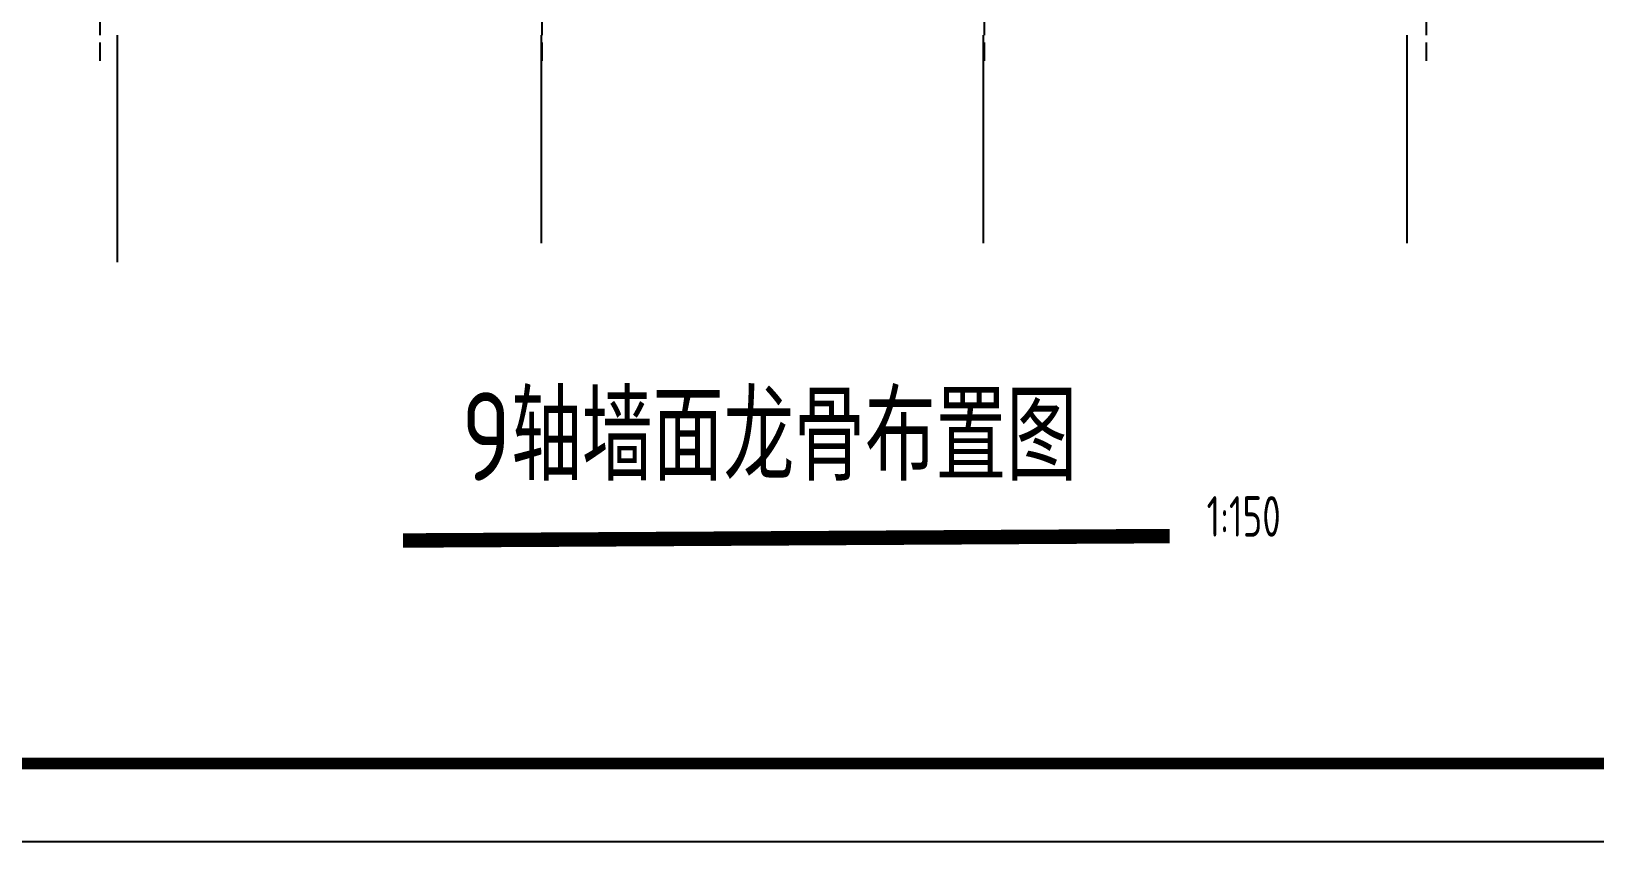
# Model space of a CAD drawing. Extents: x 177291 to 1288761, y 177638 to 322898.
# Drawn here: x 1119648 to 1140864, y 177960 to 188964 of the extents above; entities that cross this region are included whole.
import ezdxf

# ---------------------------------------------------------------- set-up
doc = ezdxf.new("R2010")
doc.units = 0
doc.header["$LTSCALE"] = 1000
doc.linetypes.add('DASH', pattern=[0.35, 0.25, -0.1])
for name, color, linetype in [('AXIS', 3, 'Continuous'), ('DIM_SYMB', 3, 'Continuous'), ('LT', 27, 'Continuous'), ('NUM', 7, 'Continuous'), ('PUB_TITLE', 4, 'Continuous')]:
    doc.layers.add(name, color=color, linetype=linetype)
doc.styles.add('TSSD_Norm', font='tssdeng.shx', dxfattribs={"bigfont": 'hztxt.shx'})

msp = doc.modelspace()

# ---------------------------------------------------------------- linework, layer by layer
at = {"layer": 'AXIS'}
for p, q in [((1120815.79136885, 188910.8772265052), (1120815.791368855, 185829.831291197)), ((1126565.79136885, 188910.8772265151), (1126565.791368855, 186085.8995114156)), ((1132565.79136885, 188910.8772265255), (1132565.791368855, 186085.8995114259)), ((1138315.79136885, 188910.8772265357), (1138315.791368856, 186085.8995114362))]:
    msp.add_line(p, q, dxfattribs=at)
at = {"layer": 'DIM_SYMB', "const_width": 196}
msp.add_lwpolyline([(1124693.162029639, 182049.5611235801), (1135094.337922913, 182109.8646086138)], dxfattribs=at)
at = {"layer": 'LT', "linetype": 'DASH'}
for p, q in [((1120581.677104679, 188559.7299405378), (1120581.677104679, 198867.7846229405)), ((1126581.677104679, 188559.7299405378), (1126581.677104679, 198867.7846229405)), ((1132581.677104678, 188559.7299405346), (1132581.677104678, 198867.7846229374)), ((1138581.677104678, 188559.7299405299), (1138581.677104678, 198867.7846229327))]:
    msp.add_line(p, q, dxfattribs=at)
at = {"layer": 'PUB_TITLE'}
msp.add_lwpolyline([(1108697.897983512, 240960.2678244282), (1197895.272991512, 240960.2678244282), (1197895.272991512, 177959.9815524282), (1108697.897983512, 177959.9815524282)], close=True, dxfattribs=at)
at = {"layer": 'PUB_TITLE', "const_width": 159.091632}
msp.add_lwpolyline([(1111349.425183512, 179020.5924324283), (1111349.425183512, 239899.6569444282), (1196834.662111512, 239899.6569444282), (1196834.662111512, 179020.5924324283)], close=True, dxfattribs=at)

# ---------------------------------------------------------------- texts
at = {"layer": 'NUM', "linetype": 'ByBlock', "style": 'TSSD_Norm', "width": 0.8}
msp.add_text('9轴墙面龙骨布置图 ', height=1200, dxfattribs=at).set_placement((1125485.613670082, 182862.5574375379))
at = {"layer": 'NUM', "style": 'TSSD_Norm', "width": 0.7}
msp.add_text('1:150', height=550, dxfattribs=at).set_placement((1135597.664392673, 182101.8906356599))

doc.saveas('drawing.dxf')
